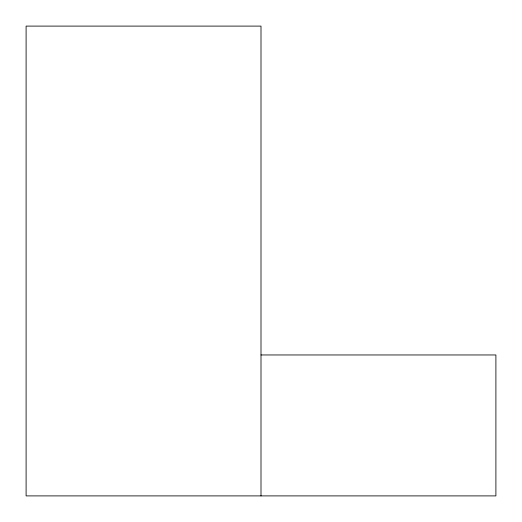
<?xml version="1.0" encoding="UTF-8"?>
<svg xmlns="http://www.w3.org/2000/svg" width="522" height="522" viewBox="0 0 522 522"><rect width="100%" height="100%" fill="white"/><g stroke="black" fill="none" stroke-linecap="round" stroke-linejoin="round"><path stroke-width="0.78" d="M261 354.96L495.9 354.96L495.9 495.9L26.1 495.9L26.1 26.1L261 26.1L261 495.9"/></g></svg>
